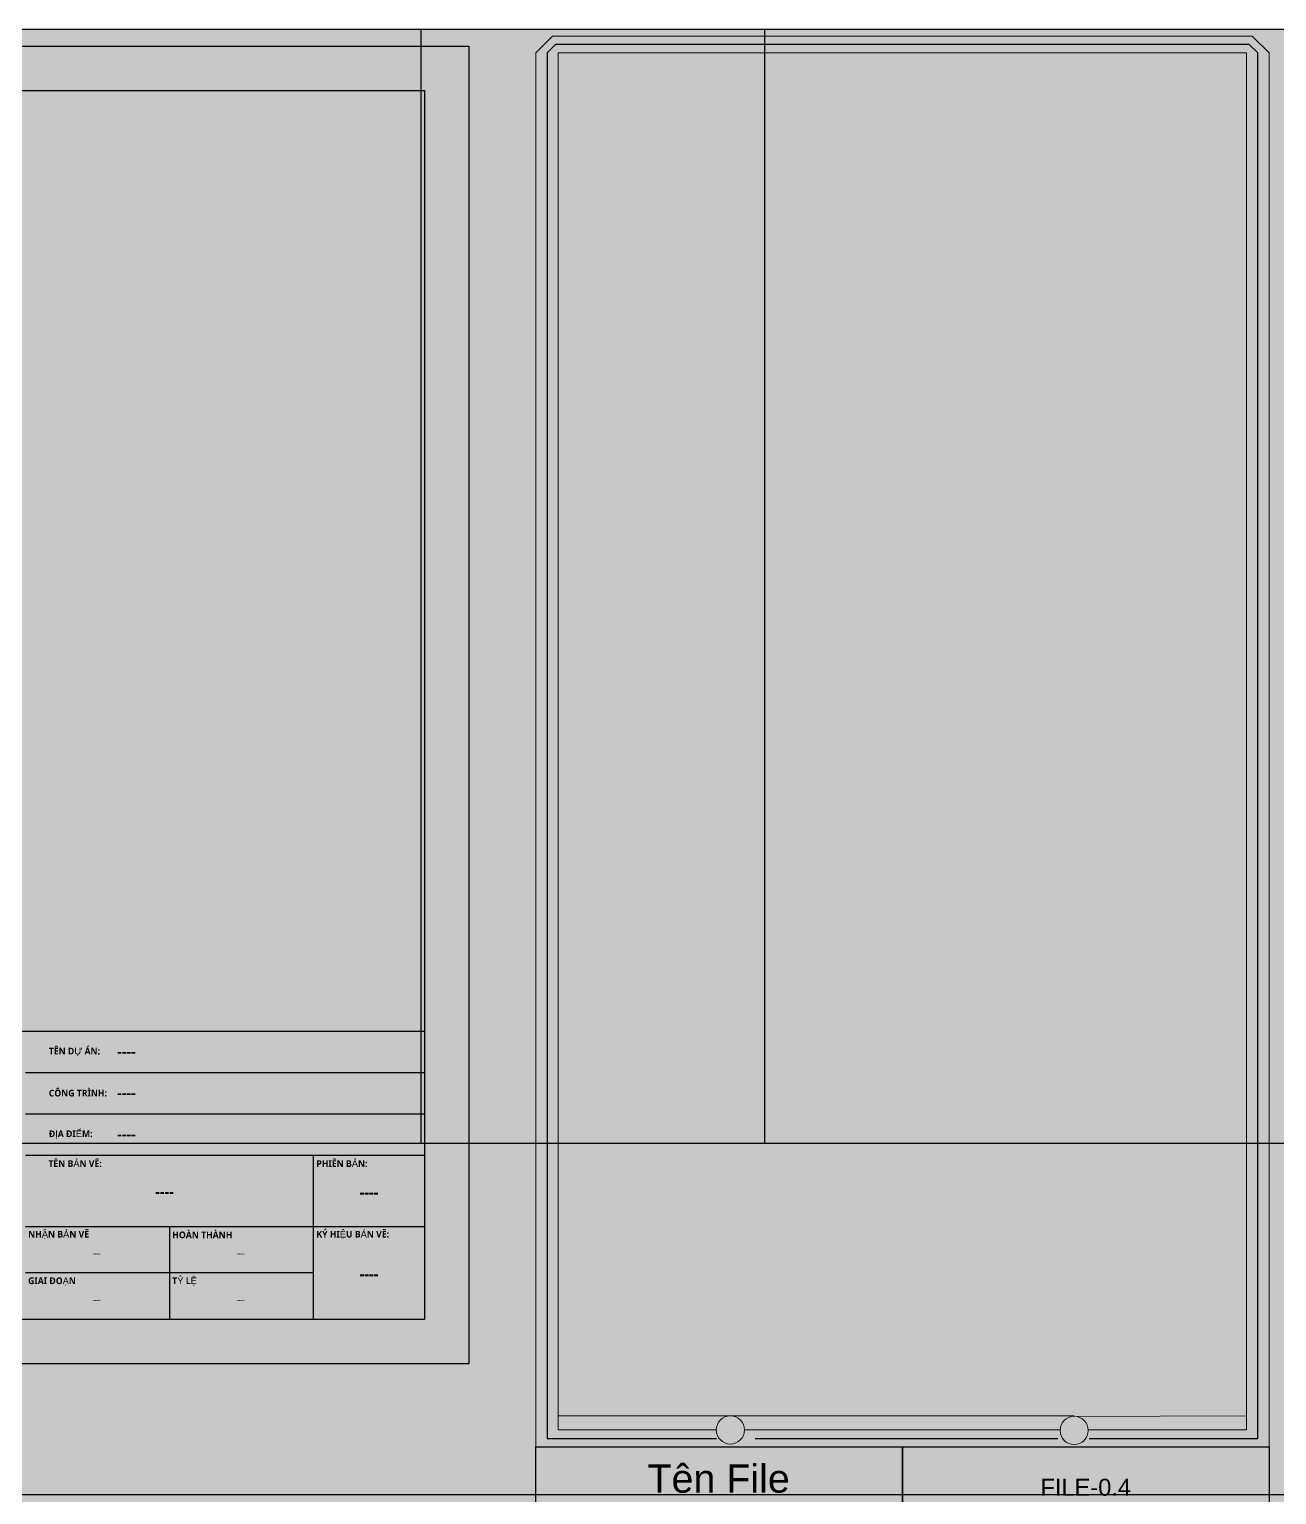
# Model space of a CAD drawing. Header units: millimetres. Extents: x -10628 to 24720, y -21829 to 4032.
# Drawn here: x -8068 to -5857, y 1436 to 4032 of the extents above; entities that cross this region are included whole.
import ezdxf
from ezdxf.enums import TextEntityAlignment as Align
from ezdxf.lldxf.tags import DXFTag

# ---------------------------------------------------------------- set-up
doc = ezdxf.new("R2010")
doc.units = ezdxf.units.MM
doc.layers.add('layer chu', color=7, linetype='Continuous', lineweight=9)
doc.layers.add('layer khung van cnc', color=7, linetype='Continuous', lineweight=25, true_color=0xfbf59b)
doc.layers.add('layer mau', color=7, linetype='Continuous')
doc.styles.add('MtXpl_Yu_Gothic_UI_S_1', font='')
doc.styles.add('Text Dim', font='arial.ttf')
doc.styles.get('MtXpl_Yu_Gothic_UI_S_1').set_extended_font_data('Yu Gothic UI Semibold')
tags = doc.linetypes.add('DATTRANHVAKEPVAN', pattern='A,32.156035,-1.521322,["DAT TRÁNH VA CHẠM KẸP VÁN",Text Dim,S=2.23494,R=0,X=0,Y=-0.877209],-47.8264', length=81.503757).pattern_tags.tags
tags[6] = DXFTag(74, 10)
tags = doc.linetypes.add('KVVIENMAY', pattern='A,46.311228,-10.280676,["KV VIỀN MÁY",Text Dim,S=10.028098,R=0,X=0,Y=-4.346144],-100.988212', length=157.580116).pattern_tags.tags
tags[6] = DXFTag(74, 10)
pattern_1 = [(0, (7465.206, -2009.081), (0, 6.985), [5.08, -1.905]), (90, (7465.206, -2009.081), (-6.985, 4e-16), [5.08, -1.905])]

# ---------------------------------------------------------------- blocks, each defined once
blk = doc.blocks.new('khung van cnc')
at = {"color": 2, "linetype": 'DATTRANHVAKEPVAN', "lineweight": 5}
for p, q in [((-1453, -44.4), (-1148, -44.4)), ((-1148, -44.4), (-538.7, -44.4)), ((-539.1, -45.3), (-233, -44.4))]:
    blk.add_line(p, q, dxfattribs=at)
at = {"color": 250, "lineweight": 5}
blk.add_line((-1494.1, -99.4), (-193, -99.4), dxfattribs=at)
at = {"lineweight": 5}
blk.add_lwpolyline([(-193, -99.4), (-193, 2370.6), (-223, 2400.6), (-1463, 2400.6), (-1493, 2370.6), (-1493, -99.4)], close=True, dxfattribs=at)
at = {"color": 1, "linetype": 'KVVIENMAY'}
for points in [[(-511.9, -84.4), (-213, -84.4), (-213, 2370.6), (-228, 2385.6), (-1458, 2385.6), (-1473, 2370.6), (-1473, -84.4), (-1172.8, -84.4)], [(-1104, -84.4), (-567.2, -84.4)]]:
    blk.add_lwpolyline(points, dxfattribs=at)
at = {"lineweight": 5}
for points in [[(-513.5, -69.4), (-233, -69.4), (-233, 2370.6), (-1453, 2370.6), (-1453, -69.4), (-1173, -69.4)], [(-1123, -69.4), (-563.5, -69.4)]]:
    blk.add_lwpolyline(points, dxfattribs=at)
blk.add_lwpolyline([(-843, -551.3), (-1463, -551.3), (-1493, -521.3), (-1493, -99.4), (-843, -99.4)], close=True)
for centre in [(-1148, -69.4), (-538.5, -70.2)]:
    blk.add_circle(centre, 25, dxfattribs=at)
at = {"layer": 'layer mau'}
for points in [[(-843, -99.4), (-193, -99.4), (-193, -212.4), (-843, -212.4)], [(-843, -212.4), (-193, -212.4), (-193, -325.3), (-843, -325.3)], [(-843, -325.3), (-193, -325.3), (-193, -438.3), (-843, -438.3)], [(-843, -438.3), (-193, -438.3), (-193, -521.2), (-223, -551.2), (-843, -551.2)]]:
    blk.add_lwpolyline(points, close=True, dxfattribs=at)
at = {"color": 254, "lineweight": 5, "char_height": 50, "width": 647.53, "attachment_point": 5}
for s, insert in [('{\\fArial|b0|i0|c163|p34;Tên File}', (-1168.8, -155.9)), ('{\\fYu Gothic UI Semilight|b0|i0|c128|p34;Ván}', (-1168.8, -268.9)), ('{\\fYu Gothic UI Semilight|b0|i0|c128|p34;Đ\\fArial|b0|i0|c163|p34;ộ\\fYu Gothic UI Semilight|b0|i0|c128|p34; Dày Ván}', (-1168.8, -381.8)), ('{\\fYu Gothic UI Semilight|b0|i0|c128|p34;S\\fArial|b0|i0|c163|p34;ố\\fYu Gothic UI Semilight|b0|i0|c128|p34; L\\fArial|b0|i0|c163|p34;ượ\\fYu Gothic UI Semilight|b0|i0|c128|p34;ng Chi Ti\\fArial|b0|i0|c163|p34;ế\\fYu Gothic UI Semilight|b0|i0|c128|p34;t}', (-1168.8, -494.8))]:
    blk.add_mtext(s, dxfattribs=dict(at, insert=insert))
at = {"layer": 'layer mau'}
for tag, p in [('ÁGF', (-518, -155.9)), ('TENFILE', (-518, -268.9)), ('TENFILE', (-518, -381.8)), ('TENFILE', (-518, -494.8))]:
    blk.add_attdef(tag, text='', height=30, dxfattribs=at).set_placement(p, align=Align.MIDDLE_CENTER)
blk = doc.blocks.new('KHUNGA3')
for p, q in [((320, 75), (345.43, 75)), ((320, 65.69), (410, 65.69)), ((320, 56.37), (410, 56.37)), ((320, 47.06), (410, 47.06)), ((385, 31), (385, 47.06)), ((320, 31), (410, 31)), ((352.5, 31), (352.5, 10)), ((385, 10), (385, 31)), ((385, 20.5), (320, 20.5))]:
    blk.add_line(p, q)
for points in [[(0, 297), (420, 297), (420, 0), (0, 0)], [(25, 10), (25, 287), (410, 287), (410, 10)], [(410, 10), (230, 10), (230, 75), (410, 75)]]:
    blk.add_lwpolyline(points, close=True)
at = {"char_height": 1.5, "attachment_point": 4}
for s, width, heights, insert in [('{\\fYu Gothic UI Semibold|b0|i0|c128|p34;TÊN D\\fArial|b0|i0|c163|p34;Ự\\fYu Gothic UI Semibold|b0|i0|c128|p34; ÁN:}', 14.847, [10.02], (325.29, 70.34)), ('{\\fYu Gothic UI Semibold|b0|i0|c128|p34;CÔNG TRÌNH:}', 14.847, [10.02], (325.29, 61.03)), ('{\\fYu Gothic UI Semibold|b0|i0|c0|p34;Đ\\fArial|b0|i0|c163|p34;Ị\\fYu Gothic UI Semibold|b0|i0|c128|p34;A \\fYu Gothic UI Semibold|b0|i0|c0|p34;Đ\\fYu Gothic UI Semibold|b0|i0|c128|p34;I\\fArial|b0|i0|c163|p34;Ể\\fYu Gothic UI Semibold|b0|i0|c128|p34;M:}', 14.847, [10.02], (325.29, 51.71)), ('{\\fYu Gothic UI Semibold|b0|i0|c128|p34;TÊN B\\fArial|b0|i0|c163|p34;Ả\\fYu Gothic UI Semibold|b0|i0|c128|p34;N VẼ:}', 14.847, [10.02], (325.19, 45.14)), ('{\\fYu Gothic UI Semibold|b0|i0|c128|p34;PHIÊN B\\fArial|b0|i0|c163|p34;Ả\\fYu Gothic UI Semibold|b0|i0|c128|p34;N:}', 14.847, [10.02], (385.63, 45.14)), ('{\\fYu Gothic UI Semibold|b0|i0|c128|p34;NH\\fArial|b0|i0|c163|p34;Ậ\\fYu Gothic UI Semibold|b0|i0|c128|p34;N B\\fArial|b0|i0|c163|p34;Ả\\fYu Gothic UI Semibold|b0|i0|c128|p34;N VẼ}', 17.1349, [0], (320.63, 29.08)), ('{\\fYu Gothic UI Semibold|b0|i0|c128|p34;HOÀN THÀNH }', 17.1349, [0], (353.13, 29.08)), ('{\\fYu Gothic UI Semibold|b0|i0|c128|p34;KÝ HI\\fArial|b0|i0|c163|p34;Ệ\\fYu Gothic UI Semibold|b0|i0|c128|p34;U B\\fArial|b0|i0|c163|p34;Ả\\fYu Gothic UI Semibold|b0|i0|c128|p34;N VẼ:}', 17.1349, [0], (385.63, 29.08)), ('{\\fYu Gothic UI Semibold|b0|i0|c128|p34;T\\fArial|b0|i0|c163|p34;Ỷ\\fYu Gothic UI Semibold|b0|i0|c128|p34; L\\fArial|b0|i0|c163|p34;Ệ}', 17.1349, [0], (353.13, 18.58)), ('{\\fYu Gothic UI Semibold|b0|i0|c128|p34;GIAI \\fYu Gothic UI Semibold|b0|i0|c0|p34;Đ\\fYu Gothic UI Semibold|b0|i0|c128|p34;O\\fArial|b0|i0|c163|p34;Ạ\\fYu Gothic UI Semibold|b0|i0|c128|p34;N}', 17.1349, [0], (320.63, 18.58))]:
    blk.add_mtext_dynamic_manual_height_columns(s, width=width, gutter_width=12.5, heights=heights, dxfattribs=dict(at, insert=insert))
at = {"style": 'MtXpl_Yu_Gothic_UI_S_1'}
for tag, p in [('TENDUAN', (340.69, 70.42)), ('HANGMUC', (271.12, 63.12)), ('CONGTRINH', (340.69, 61.11)), ('QUANLIKITHUAT', (271.12, 53.03)), ('DIACHI', (340.69, 51.8)), ('CHUTRIRAFILECNC', (271.12, 41.09)), ('CHUTRITHIETKE', (271.12, 29.14)), ('VE%THIETKE', (271.12, 17.2))]:
    blk.add_attdef(tag, text='', height=2.5, dxfattribs=at).set_placement(p, align=Align.MIDDLE_LEFT)
for tag, height, p in [('TENBANVE', 2.5, (351.38, 38.82)), ('NHANBANVE', 1, (336.08, 24.88)), ('HOANTHANH', 1, (368.58, 24.88)), ('GIAIDOAN', 1, (336.08, 14.38)), ('TYLE', 1, (368.58, 14.38))]:
    blk.add_attdef(tag, text='', height=height, dxfattribs=at).set_placement(p, align=Align.MIDDLE_CENTER)
at = {"color": 1, "style": 'MtXpl_Yu_Gothic_UI_S_1'}
for tag, p in [('PHIENBAN', (397.5, 38.69)), ('KIHIEUBANVE', (397.5, 20.26))]:
    blk.add_attdef(tag, text='', height=2.5, dxfattribs=at).set_placement(p, align=Align.MIDDLE_CENTER)

msp = doc.modelspace()

# ---------------------------------------------------------------- hatches: boundary and pattern name
h = msp.add_hatch()
h.set_pattern_fill('ANGLE', color=121, scale=2)
h.set_pattern_definition([(0, (7465.206, -2009.081), (0, 13.97), [10.16, -3.81]), (90, (7465.206, -2009.081), (-13.97, 9e-16), [10.16, -3.81])])
h.paths.add_polyline_path([(-3450.39, 2058.779), (-3450.39, 4032.465), (-6764.733, 4032.465), (-6764.733, 2058.779)])
h.paths.add_polyline_path([(-7373.404, 2058.779), (-7373.404, 4032.465), (-10628.376, 4032.465), (-10628.376, 2058.779)])
h.paths.add_polyline_path([(-10628.376, 1435.843), (-10628.376, -421.863), (-3450.39, -421.863), (-3450.39, 1435.843), (-6764.733, 1435.843), (-6764.733, -358.807), (-7373.404, -358.807), (-7373.404, 1435.843)])
h = msp.add_hatch()
h.set_pattern_fill('ANGLE', color=5)
h.set_pattern_definition(pattern_1)
h.paths.add_polyline_path([(-7373.404, 2058.779), (-6764.733, 2058.779), (-6764.733, 4032.465), (-7373.404, 4032.465)])
h.paths.add_polyline_path([(-7373.404, -358.807), (-6764.733, -358.807), (-6764.733, 1435.843), (-7373.404, 1435.843)])
h = msp.add_hatch()
h.set_pattern_fill('ANGLE', color=221, scale=0.383965)
h.set_pattern_definition([(0, (2607.4406, -1637.0145), (0, 2.68199724), [1.95054345, -0.7314538]), (90, (2607.4406, -1637.0145), (-2.68199724, 2e-16), [1.95054345, -0.7314538])])
edge = h.paths.add_edge_path()
edge.add_spline(control_points=[(-5281.504, 683.483), (-5258.687, 679.521), (-5128.796, 663.594), (-4852.644, 712.776), (-4629.388, 1062.12), (-4588.018, 1445.984), (-4664.348, 1697.444), (-4770.667, 1805.217), (-4733.123, 1884.565), (-4618.518, 2081.001), (-4516.244, 2424.009), (-4435.417, 2851.399), (-4689.81, 3115.3), (-5013.603, 3215.614), (-5423.559, 3122.909), (-5848.537, 2978.414), (-6133.788, 2722.805), (-6326.759, 2648.38), (-6377.197, 2549.182), (-6480.224, 2651.329), (-6697.811, 2758.491), (-7126.801, 2827.903), (-7477.499, 2782.45), (-7686.033, 2543.599), (-8052.271, 2997.782), (-8632.985, 3181.466), (-9287.383, 3211.523), (-9555.113, 3081.169), (-9637.352, 2822.63), (-9584.582, 2560.313), (-9534.443, 2313.512), (-9443.719, 2141.083), (-9449.601, 1928.853), (-9552.352, 1657.541), (-9553.144, 1271.936), (-9489.709, 930.112), (-9295.255, 768.06), (-9069.573, 691.105), (-8878.794, 699.266), (-8761.553, 729.842)], knot_values=[3360.85118004, 3360.85118004, 3360.85118004, 3360.85118004, 3540.38536893, 4371.45161993, 5384.40210119, 6520.17391107, 7285.60077505, 7453.78374154, 7542.24934095, 7921.88085855, 9281.33590707, 10363.10673779, 10997.54979858, 11950.74631944, 12885.23075664, 14221.26530972, 15457.84288268, 15701.15017174, 15946.03236931, 16005.77080276, 16729.12676045, 17895.25977605, 19270.46590558, 19588.93563773, 19740.79970347, 23268.05878654, 24202.09518786, 24803.91217528, 25432.59400536, 26145.15731177, 26881.70562742, 27403.66271794, 27618.1198825, 28517.85470945, 29628.0649346, 30636.63526971, 31053.53929033, 31540.67761256, 32477.20967963, 32477.20967963, 32477.20967963, 32477.20967963], degree=3, periodic=0)
edge.add_spline(control_points=[(-8761.553, 729.842), (-8735.778, 736.565), (-8571.165, 788.075), (-8298.672, 983.207), (-7977.22, 1228.52), (-7808.174, 1425.917), (-7743.123, 1501.878)], knot_values=[0, 0, 0, 0, 205.89544142, 1335.63507829, 2581.51963118, 3360.85118004, 3360.85118004, 3360.85118004, 3360.85118004], degree=3, periodic=0)
edge.add_spline(control_points=[(-7743.123, 1501.878), (-7724.709, 1480.823), (-7674.763, 1423.71), (-7551.843, 1365.922), (-7449.883, 1343.004), (-7393.772, 1334.579)], knot_values=[0, 0, 0, 0, 217.10965352, 588.90642478, 1031.62244508, 1031.62244508, 1031.62244508, 1031.62244508], degree=3, periodic=0)
edge.add_spline(control_points=[(-7393.772, 1334.579), (-7359.239, 1329.394), (-7186.898, 1311.275), (-6949.699, 1316.758), (-6753.521, 1326.079), (-6691.834, 1332.003)], knot_values=[1031.62244508, 1031.62244508, 1031.62244508, 1031.62244508, 1304.09640432, 2381.16783456, 2866.79128369, 2866.79128369, 2866.79128369, 2866.79128369], degree=3, periodic=0)
edge.add_spline(control_points=[(-6691.834, 1332.003), (-6644.465, 1336.551), (-6549.165, 1349.18), (-6417.075, 1381.592), (-6375.958, 1451.869), (-6359.575, 1479.87)], knot_values=[2866.79128369, 2866.79128369, 2866.79128369, 2866.79128369, 3239.7004887, 3610.32950821, 3855.817669, 3855.817669, 3855.817669, 3855.817669], degree=3, periodic=0)
edge.add_spline(control_points=[(-6359.575, 1479.87), (-6134.515, 1235.93), (-5824.821, 901.576), (-5403.483, 704.664), (-5281.504, 683.483)], knot_values=[32477.20967963, 32477.20967963, 32477.20967963, 32477.20967963, 35046.80942902, 36006.6125274, 36006.6125274, 36006.6125274, 36006.6125274], degree=3, periodic=0)
edge = h.paths.add_edge_path()
edge.add_line((-7921.445, 802.251), (-7760.708, 1001.498))
edge.add_line((-7760.708, 1001.498), (-7393.772, 1334.579))
edge.add_spline(control_points=[(-7393.772, 1334.579), (-7449.883, 1343.004), (-7551.843, 1365.922), (-7674.763, 1423.71), (-7724.709, 1480.823), (-7743.123, 1501.878)], knot_values=[0, 0, 0, 0, 442.7160203, 814.51279156, 1031.62244508, 1031.62244508, 1031.62244508, 1031.62244508], degree=3, periodic=0)
edge.add_spline(control_points=[(-7743.123, 1501.878), (-7808.174, 1425.917), (-7977.22, 1228.52), (-8298.672, 983.207), (-8571.165, 788.075), (-8735.778, 736.565), (-8761.553, 729.842)], knot_values=[0, 0, 0, 0, 779.33154886, 2025.21610175, 3154.95573863, 3360.85118004, 3360.85118004, 3360.85118004, 3360.85118004], degree=3, periodic=0)
edge.add_line((-8761.553, 729.842), (-9128.959, 469.143))
edge.add_line((-9128.959, 469.143), (-8635.591, 419.627))
edge.add_line((-8635.591, 419.627), (-8446.353, -44.022))
edge.add_line((-8446.353, -44.022), (-8182.773, 446.636))
edge.add_line((-8182.773, 446.636), (-8043.098, 651.452))
edge.add_line((-8043.098, 651.452), (-7921.445, 802.251))
edge = h.paths.add_edge_path()
edge.add_spline(control_points=[(-5281.504, 683.483), (-5403.483, 704.664), (-5824.821, 901.576), (-6134.515, 1235.93), (-6359.575, 1479.87)], knot_values=[32477.20967963, 32477.20967963, 32477.20967963, 32477.20967963, 33437.012778, 36006.6125274, 36006.6125274, 36006.6125274, 36006.6125274], degree=3, periodic=0)
edge.add_spline(control_points=[(-6359.575, 1479.87), (-6375.958, 1451.869), (-6417.075, 1381.592), (-6549.165, 1349.18), (-6644.465, 1336.551), (-6691.834, 1332.003)], knot_values=[2866.79128369, 2866.79128369, 2866.79128369, 2866.79128369, 3112.27944448, 3482.90846399, 3855.817669, 3855.817669, 3855.817669, 3855.817669], degree=3, periodic=0)
edge.add_line((-6691.834, 1332.003), (-6501.938, 1117.498))
edge.add_line((-6501.938, 1117.498), (-6386.646, 987.264))
edge.add_line((-6386.646, 987.264), (-6273.604, 844.203))
edge.add_line((-6273.604, 844.203), (-6137.959, 649.961))
edge.add_line((-6137.959, 649.961), (-5990.825, 418.411))
edge.add_line((-5990.825, 418.411), (-5853.659, 202.55))
edge.add_line((-5853.659, 202.55), (-5696.929, -92.04))
edge.add_line((-5696.929, -92.04), (-5669.8, 75.099))
edge.add_line((-5669.8, 75.099), (-5611.021, 303.221))
edge.add_line((-5611.021, 303.221), (-5540.938, 434.222))
edge.add_line((-5540.938, 434.222), (-5432.422, 447.774))
edge.add_line((-5432.422, 447.774), (-5278.276, 467.024))
edge.add_line((-5278.276, 467.024), (-5057.14, 467.024))
edge.add_line((-5057.14, 467.024), (-5281.504, 683.483))
h = msp.add_hatch()
h.set_pattern_fill('ANGLE', color=1)
h.set_pattern_definition(pattern_1)
h.paths.add_polyline_path([(-10628.376, 2058.779), (-10628.376, 1435.843), (-3450.39, 1435.843), (-3450.39, 2058.779)])

# ---------------------------------------------------------------- linework, layer by layer
at = {"lineweight": 5}
msp.add_lwpolyline([(-3450.39, 4032.465), (-3450.39, -421.863), (-10628.376, -421.863), (-10628.376, 4032.465)], close=True, dxfattribs=at)
at = {"color": 114, "true_color": 0x139b48}
for points in [[(-10628.376, 4032.465), (-3450.39, 4032.465), (-3450.39, -421.863), (-10628.376, -421.863)], [(-10628.376, 2058.779), (-3450.39, 2058.779), (-3450.39, 1435.843), (-10628.376, 1435.843)]]:
    msp.add_lwpolyline(points, close=True, dxfattribs=at)
msp.add_lwpolyline([(-7373.404, 2058.779), (-7373.404, 4032.465), (-6764.733, 4032.465), (-6764.733, 2058.779)], dxfattribs=at)

# ---------------------------------------------------------------- block references
ref = msp.add_blockref('KHUNGA3', (-10590.678, 1667.519), dxfattribs=dict(xscale=7.861613933706567, yscale=7.861613933706567, zscale=7.861613933706567))
ref.add_attrib('TYLE', '----', dxfattribs={"height": 7.8616, "style": 'MtXpl_Yu_Gothic_UI_S_1'}).set_placement((-7693.052, 1780.586), align=Align.MIDDLE_CENTER)
ref.add_attrib('GIAIDOAN', '----', dxfattribs={"height": 7.8616, "style": 'MtXpl_Yu_Gothic_UI_S_1'}).set_placement((-7948.555, 1780.586), align=Align.MIDDLE_CENTER)
ref.add_attrib('NHANBANVE', '----', dxfattribs={"height": 7.8616, "style": 'MtXpl_Yu_Gothic_UI_S_1'}).set_placement((-7948.555, 1863.133), align=Align.MIDDLE_CENTER)
ref.add_attrib('HOANTHANH', '----', dxfattribs={"height": 7.8616, "style": 'MtXpl_Yu_Gothic_UI_S_1'}).set_placement((-7693.052, 1863.133), align=Align.MIDDLE_CENTER)
ref.add_attrib('KIHIEUBANVE', '----', dxfattribs={"color": 1, "height": 19.654, "style": 'MtXpl_Yu_Gothic_UI_S_1'}).set_placement((-7465.687, 1826.826), align=Align.MIDDLE_CENTER)
ref.add_attrib('PHIENBAN', '----', dxfattribs={"color": 1, "height": 19.654, "style": 'MtXpl_Yu_Gothic_UI_S_1'}).set_placement((-7465.687, 1971.654), align=Align.MIDDLE_CENTER)
ref.add_attrib('TENBANVE', '----', dxfattribs={"height": 19.654, "style": 'MtXpl_Yu_Gothic_UI_S_1'}).set_placement((-7828.252, 1972.724), align=Align.MIDDLE_CENTER)
ref.add_attrib('DIACHI', '----', dxfattribs={"height": 19.654, "style": 'MtXpl_Yu_Gothic_UI_S_1'}).set_placement((-7912.297, 2074.722), align=Align.MIDDLE_LEFT)
ref.add_attrib('CONGTRINH', '----', dxfattribs={"height": 19.654, "style": 'MtXpl_Yu_Gothic_UI_S_1'}).set_placement((-7912.297, 2147.946), align=Align.MIDDLE_LEFT)
ref.add_attrib('TENDUAN', '----', dxfattribs={"height": 19.654, "style": 'MtXpl_Yu_Gothic_UI_S_1'}).set_placement((-7912.297, 2221.171), align=Align.MIDDLE_LEFT)
at = {"layer": 'layer khung van cnc'}
ref = msp.add_blockref('khung van cnc', (-5677.144, 1619.951), dxfattribs=at)
ref.add_attrib('TENFILE', '1 BỘ', dxfattribs={"layer": 'layer chu', "lineweight": 5, "height": 30, "style": 'Text Dim'}).set_placement((-6195.148, 1125.192), align=Align.MIDDLE_CENTER)
ref.add_attrib('TENFILE', '3MM', dxfattribs={"layer": 'layer chu', "height": 30, "style": 'Text Dim'}).set_placement((-6195.148, 1238.14), align=Align.MIDDLE_CENTER)
ref.add_attrib('TENFILE', 'PLW', dxfattribs={"layer": 'layer chu', "height": 30, "style": 'Text Dim'}).set_placement((-6195.148, 1351.088), align=Align.MIDDLE_CENTER)
ref.add_attrib('ÁGF', 'FILE-0.4', dxfattribs={"layer": 'layer chu', "height": 30, "style": 'Text Dim'}).set_placement((-6195.148, 1464.037), align=Align.TOP_CENTER)

doc.saveas('drawing.dxf')
